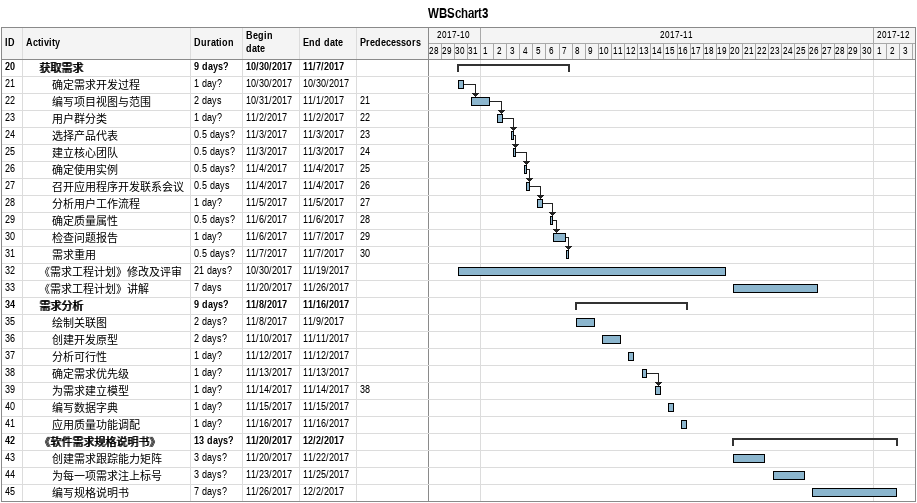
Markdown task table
WBSchart3

| ID | Level | Task | Duration | Start | Finish | Predecessors |
|---|---|---|---|---|---|---|
| 20 | 2 | **获取需求** | 9d? | 2017-10-30 | 2017-11-07 |  |
| 21 | 3 | 确定需求开发过程 | 1d? | 2017-10-30 | 2017-10-30 |  |
| 22 | 3 | 编写项目视图与范围 | 2d | 2017-10-31 | 2017-11-01 | 21 |
| 23 | 3 | 用户群分类 | 1d? | 2017-11-02 | 2017-11-02 | 22 |
| 24 | 3 | 选择产品代表 | 0.5d? | 2017-11-03 | 2017-11-03 | 23 |
| 25 | 3 | 建立核心团队 | 0.5d? | 2017-11-03 | 2017-11-03 | 24 |
| 26 | 3 | 确定使用实例 | 0.5d? | 2017-11-04 | 2017-11-04 | 25 |
| 27 | 3 | 召开应用程序开发联系会议 | 0.5d | 2017-11-04 | 2017-11-04 | 26 |
| 28 | 3 | 分析用户工作流程 | 1d? | 2017-11-05 | 2017-11-05 | 27 |
| 29 | 3 | 确定质量属性 | 0.5d? | 2017-11-06 | 2017-11-06 | 28 |
| 30 | 3 | 检查问题报告 | 1d? | 2017-11-06 | 2017-11-07 | 29 |
| 31 | 3 | 需求重用 | 0.5d? | 2017-11-07 | 2017-11-07 | 30 |
| 32 | 2 | 《需求工程计划》修改及评审 | 21d? | 2017-10-30 | 2017-11-19 |  |
| 33 | 2 | 《需求工程计划》讲解 | 7d | 2017-11-20 | 2017-11-26 |  |
| 34 | 2 | **需求分析** | 9d? | 2017-11-08 | 2017-11-16 |  |
| 35 | 3 | 绘制关联图 | 2d? | 2017-11-08 | 2017-11-09 |  |
| 36 | 3 | 创建开发原型 | 2d? | 2017-11-10 | 2017-11-11 |  |
| 37 | 3 | 分析可行性 | 1d? | 2017-11-12 | 2017-11-12 |  |
| 38 | 3 | 确定需求优先级 | 1d? | 2017-11-13 | 2017-11-13 |  |
| 39 | 3 | 为需求建立模型 | 1d? | 2017-11-14 | 2017-11-14 | 38 |
| 40 | 3 | 编写数据字典 | 1d? | 2017-11-15 | 2017-11-15 |  |
| 41 | 3 | 应用质量功能调配 | 1d? | 2017-11-16 | 2017-11-16 |  |
| 42 | 2 | **《软件需求规格说明书》** | 13d? | 2017-11-20 | 2017-12-02 |  |
| 43 | 3 | 创建需求跟踪能力矩阵 | 3d? | 2017-11-20 | 2017-11-22 |  |
| 44 | 3 | 为每一项需求注上标号 | 3d? | 2017-11-23 | 2017-11-25 |  |
| 45 | 3 | 编写规格说明书 | 7d? | 2017-11-26 | 2017-12-02 |  |
